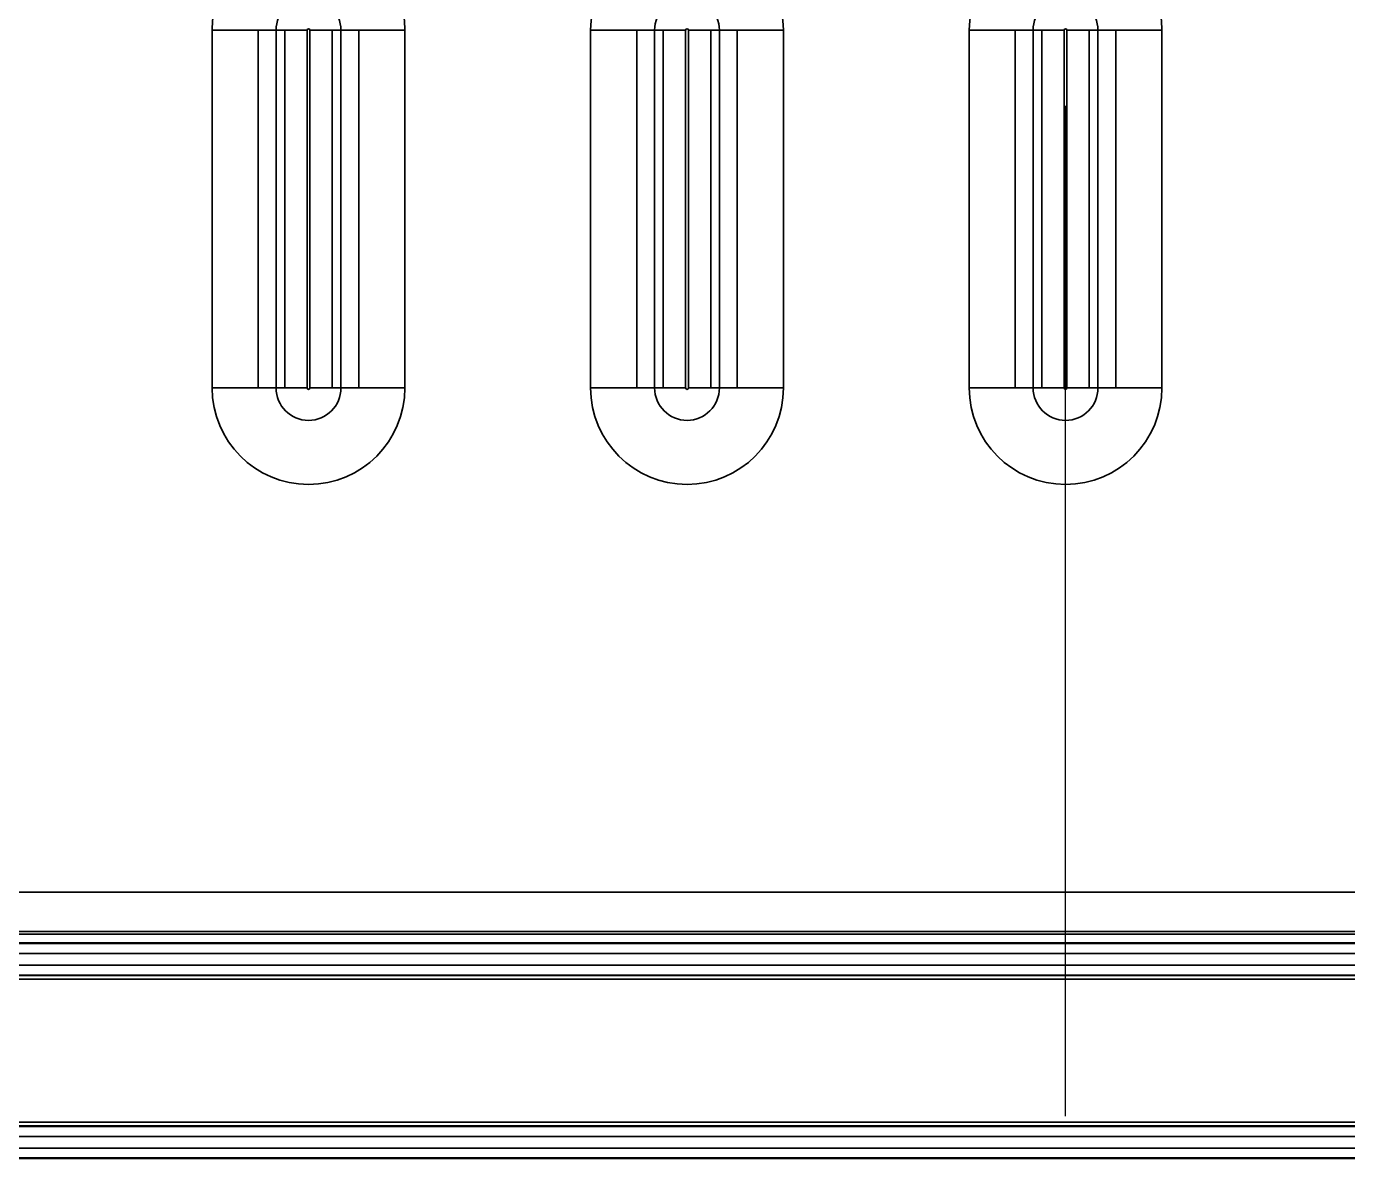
# Model space of a CAD drawing. Header units: millimetres. Extents: x -13 to 1082, y 396 to 866.
# Drawn here: x 172.4 to 235.6, y 698.7 to 752.9 of the extents above; entities that cross this region are included whole.
import ezdxf

# ---------------------------------------------------------------- set-up
doc = ezdxf.new("R2010")
doc.units = ezdxf.units.MM
doc.linetypes.add('CENTER', pattern=[50.8, 31.75, -6.35, 6.35, -6.35])
doc.layers.add('10', color=7, linetype='Continuous', true_color=0xffffff)

msp = doc.modelspace()

# ---------------------------------------------------------------- linework, layer by layer
at = {"layer": '10', "color": 1, "linetype": 'CENTER', "ltscale": 1.52}
msp.add_line((222.085, 469.236), (222.085, 849.236), dxfattribs=at)
at = {"layer": '10', "color": 7, "linetype": 'Continuous', "lineweight": 35}
for p, q in [((181.299, 752.754), (181.299, 735.669)), ((181.299, 752.754), (184.356, 752.754)), ((183.502, 735.669), (183.502, 752.754)), ((184.356, 735.669), (184.356, 752.754)), ((184.356, 752.754), (185.838, 752.754)), ((184.77, 752.754), (184.77, 735.669)), ((185.838, 735.669), (185.838, 752.754)), ((185.972, 752.754), (187.454, 752.754)), ((185.972, 752.754), (185.972, 735.669)), ((187.04, 735.669), (187.04, 752.754)), ((187.454, 752.754), (187.454, 735.669)), ((187.454, 752.754), (190.511, 752.754)), ((188.308, 752.754), (188.308, 735.669)), ((190.511, 735.669), (190.511, 752.754)), ((199.389, 752.754), (202.446, 752.754)), ((199.389, 752.754), (199.389, 735.669)), ((201.592, 735.669), (201.592, 752.754)), ((202.446, 735.669), (202.446, 752.754)), ((202.446, 752.754), (203.928, 752.754)), ((202.86, 752.754), (202.86, 735.669)), ((203.928, 735.669), (203.928, 752.754)), ((204.062, 752.754), (205.544, 752.754)), ((204.062, 752.754), (204.062, 735.669)), ((205.13, 735.669), (205.13, 752.754)), ((205.544, 752.754), (205.544, 735.669)), ((205.544, 752.754), (208.601, 752.754)), ((206.398, 752.754), (206.398, 735.669)), ((208.601, 735.669), (208.601, 752.754)), ((217.479, 752.754), (220.536, 752.754)), ((217.479, 752.754), (217.479, 735.669)), ((219.682, 735.669), (219.682, 752.754)), ((220.536, 735.669), (220.536, 752.754)), ((220.536, 752.754), (222.018, 752.754)), ((220.95, 752.754), (220.95, 735.669)), ((222.018, 735.669), (222.018, 752.754)), ((222.152, 752.754), (222.152, 735.669)), ((222.152, 752.754), (223.634, 752.754)), ((223.22, 735.669), (223.22, 752.754)), ((223.634, 752.754), (223.634, 735.669)), ((223.634, 752.754), (226.691, 752.754)), ((224.488, 752.754), (224.488, 735.669)), ((226.691, 735.669), (226.691, 752.754)), ((184.356, 735.669), (181.299, 735.669)), ((185.838, 735.669), (184.356, 735.669)), ((187.454, 735.669), (185.972, 735.669)), ((190.511, 735.669), (187.454, 735.669)), ((202.446, 735.669), (199.389, 735.669)), ((203.928, 735.669), (202.446, 735.669)), ((205.544, 735.669), (204.062, 735.669)), ((208.601, 735.669), (205.544, 735.669)), ((220.536, 735.669), (217.479, 735.669)), ((222.018, 735.669), (220.536, 735.669)), ((223.634, 735.669), (222.152, 735.669)), ((226.691, 735.669), (223.634, 735.669)), ((296.455, 711.581), (147.715, 711.581)), ((296.455, 709.706), (147.715, 709.706)), ((147.715, 709.576), (296.455, 709.576)), ((296.455, 709.163), (147.715, 709.163)), ((296.455, 709.13), (147.715, 709.13)), ((147.715, 708.662), (296.455, 708.662)), ((296.455, 708.1), (147.715, 708.1)), ((147.715, 707.623), (296.455, 707.623)), ((147.715, 707.598), (296.455, 707.598)), ((296.455, 707.424), (147.715, 707.424)), ((147.715, 700.599), (296.455, 700.599)), ((296.455, 700.425), (147.715, 700.425)), ((296.455, 700.4), (147.715, 700.4)), ((147.715, 699.923), (296.455, 699.923)), ((296.455, 699.361), (147.715, 699.361)), ((147.715, 698.893), (296.455, 698.893)), ((147.715, 698.86), (296.455, 698.86))]:
    msp.add_line(p, q, dxfattribs=at)
for centre, radius, start, end in [((185.905, 752.754), 4.606, 0, 180), ((203.995, 752.754), 4.606, 0, 180), ((222.085, 752.754), 4.606, 0, 180), ((185.905, 752.754), 1.549, 0, 180), ((203.995, 752.754), 1.549, 0, 180), ((222.085, 752.754), 1.549, 0, 180), ((185.905, 752.754), 0.0669, 0, 180), ((203.995, 752.754), 0.0669, 0, 180), ((222.085, 752.754), 0.0669, 0, 180), ((185.905, 735.669), 4.606, 180, 0), ((185.905, 735.669), 1.549, 180, 0), ((185.905, 735.669), 0.0669, 180, 0), ((203.995, 735.669), 4.606, 180, 0), ((203.995, 735.669), 1.549, 180, 0), ((203.995, 735.669), 0.0669, 180, 0), ((222.085, 735.669), 4.606, 180, 0), ((222.085, 735.669), 1.549, 180, 0), ((222.085, 735.669), 0.0669, 180, 0)]:
    msp.add_arc(centre, radius, start, end, dxfattribs=at)

doc.saveas('drawing.dxf')
